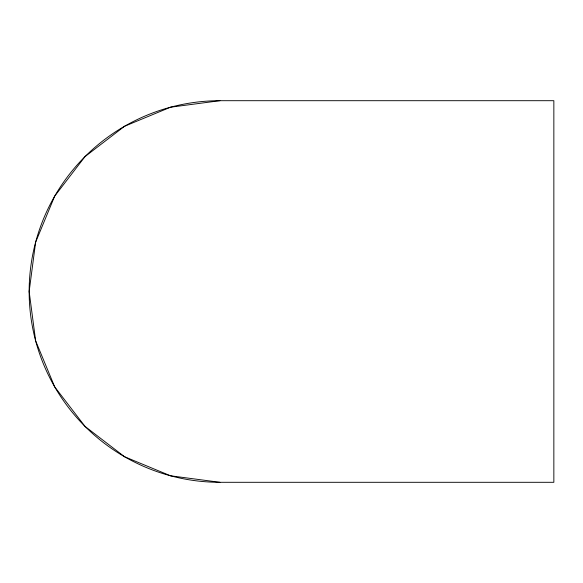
<?xml version="1.0" encoding="UTF-8"?>
<svg xmlns="http://www.w3.org/2000/svg" width="583" height="583" viewBox="0 0 583 583"><rect width="100%" height="100%" fill="white"/><g stroke="black" fill="none" stroke-linecap="round" stroke-linejoin="round"><path stroke-width="0.87" d="M219.951 100.699L170.564 107.199L124.551 126.263L85.031 156.587L54.715 196.099L35.65 242.12L29.15 291.5L35.65 340.88L54.715 386.901L85.031 426.413L124.551 456.737L170.564 475.801L219.951 482.301L553.85 482.301L553.85 100.699L219.951 100.699A190.801 190.801 0 0 0 29.15 291.5A190.801 190.801 0 0 0 219.951 482.301"/></g></svg>
